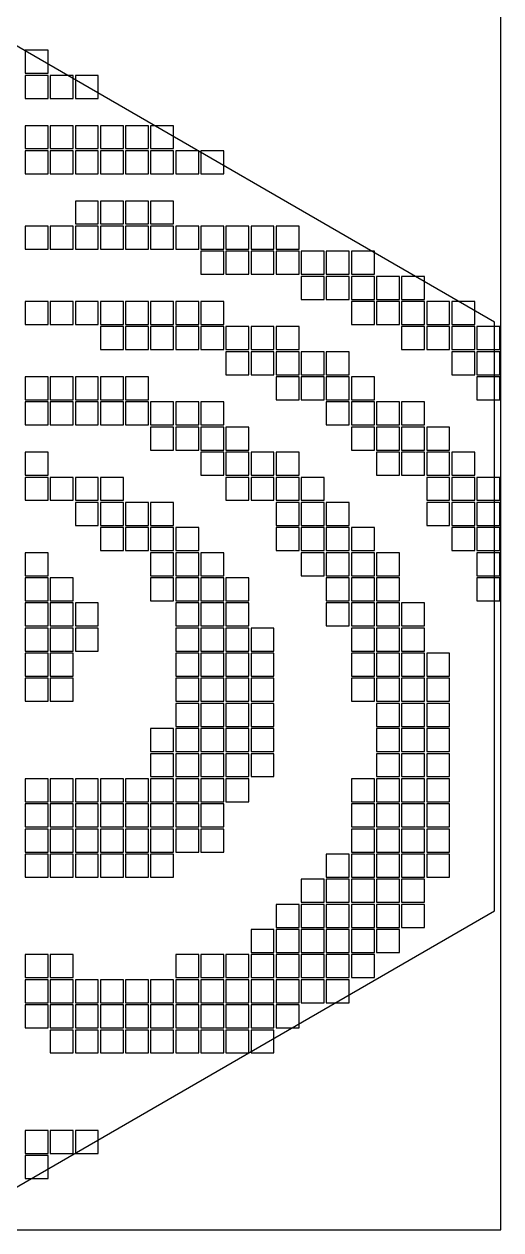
# Model space of a CAD drawing. Extents: x -326 to 326, y -269 to 269.
# Drawn here: x 204.8 to 326.4, y -268.8 to 38.4 of the extents above; entities that cross this region are included whole.
import ezdxf

# ---------------------------------------------------------------- set-up
doc = ezdxf.new("R2010")
doc.units = 0

msp = doc.modelspace()

# ---------------------------------------------------------------- linework, layer by layer
at = {"layer": 'BOARD'}
for p, q in [((326.4, -268.8), (326.4, 268.8)), ((-326.4, -268.8), (326.4, -268.8))]:
    msp.add_line(p, q, dxfattribs=at)
at = {"layer": 'PATCHES'}
for p, q in [((210.925, 31.725), (205.075, 31.725)), ((205.075, 31.725), (205.075, 25.875)), ((210.925, 25.875), (210.925, 31.725)), ((205.075, 25.875), (210.925, 25.875)), ((210.925, 25.325), (205.075, 25.325)), ((205.075, 25.325), (205.075, 19.475)), ((210.925, 19.475), (210.925, 25.325)), ((217.325, 25.325), (211.475, 25.325)), ((211.475, 25.325), (211.475, 19.475)), ((217.325, 19.475), (217.325, 25.325)), ((223.725, 25.325), (217.875, 25.325)), ((217.875, 25.325), (217.875, 19.475)), ((223.725, 19.475), (223.725, 25.325)), ((205.075, 19.475), (210.925, 19.475)), ((211.475, 19.475), (217.325, 19.475)), ((217.875, 19.475), (223.725, 19.475)), ((210.925, 12.525), (205.075, 12.525)), ((205.075, 12.525), (205.075, 6.675)), ((210.925, 6.675), (210.925, 12.525)), ((217.325, 12.525), (211.475, 12.525)), ((211.475, 12.525), (211.475, 6.675)), ((217.325, 6.675), (217.325, 12.525)), ((223.725, 12.525), (217.875, 12.525)), ((217.875, 12.525), (217.875, 6.675)), ((223.725, 6.675), (223.725, 12.525)), ((230.125, 12.525), (224.275, 12.525)), ((224.275, 12.525), (224.275, 6.675)), ((230.125, 6.675), (230.125, 12.525)), ((236.525, 12.525), (230.675, 12.525)), ((230.675, 12.525), (230.675, 6.675)), ((236.525, 6.675), (236.525, 12.525)), ((242.925, 12.525), (237.075, 12.525)), ((237.075, 12.525), (237.075, 6.675)), ((242.925, 6.675), (242.925, 12.525)), ((205.075, 6.675), (210.925, 6.675)), ((211.475, 6.675), (217.325, 6.675)), ((217.875, 6.675), (223.725, 6.675)), ((224.275, 6.675), (230.125, 6.675)), ((230.675, 6.675), (236.525, 6.675)), ((237.075, 6.675), (242.925, 6.675)), ((210.925, 6.125), (205.075, 6.125)), ((205.075, 6.125), (205.075, 0.275)), ((210.925, 0.275), (210.925, 6.125)), ((217.325, 6.125), (211.475, 6.125)), ((211.475, 6.125), (211.475, 0.275)), ((217.325, 0.275), (217.325, 6.125)), ((223.725, 6.125), (217.875, 6.125)), ((217.875, 6.125), (217.875, 0.275)), ((223.725, 0.275), (223.725, 6.125)), ((230.125, 6.125), (224.275, 6.125)), ((224.275, 6.125), (224.275, 0.275)), ((230.125, 0.275), (230.125, 6.125)), ((236.525, 6.125), (230.675, 6.125)), ((230.675, 6.125), (230.675, 0.275)), ((236.525, 0.275), (236.525, 6.125)), ((242.925, 6.125), (237.075, 6.125)), ((237.075, 6.125), (237.075, 0.275)), ((242.925, 0.275), (242.925, 6.125)), ((249.325, 6.125), (243.475, 6.125)), ((243.475, 6.125), (243.475, 0.275)), ((249.325, 0.275), (249.325, 6.125)), ((255.725, 6.125), (249.875, 6.125)), ((249.875, 6.125), (249.875, 0.275)), ((255.725, 0.275), (255.725, 6.125)), ((205.075, 0.275), (210.925, 0.275)), ((211.475, 0.275), (217.325, 0.275)), ((217.875, 0.275), (223.725, 0.275)), ((224.275, 0.275), (230.125, 0.275)), ((230.675, 0.275), (236.525, 0.275)), ((237.075, 0.275), (242.925, 0.275)), ((243.475, 0.275), (249.325, 0.275)), ((249.875, 0.275), (255.725, 0.275)), ((223.725, -6.675), (217.875, -6.675)), ((217.875, -6.675), (217.875, -12.525)), ((223.725, -12.525), (223.725, -6.675)), ((230.125, -6.675), (224.275, -6.675)), ((224.275, -6.675), (224.275, -12.525)), ((230.125, -12.525), (230.125, -6.675)), ((236.525, -6.675), (230.675, -6.675)), ((230.675, -6.675), (230.675, -12.525)), ((236.525, -12.525), (236.525, -6.675)), ((242.925, -6.675), (237.075, -6.675)), ((237.075, -6.675), (237.075, -12.525)), ((242.925, -12.525), (242.925, -6.675)), ((210.925, -13.075), (205.075, -13.075)), ((205.075, -13.075), (205.075, -18.925)), ((210.925, -18.925), (210.925, -13.075)), ((217.325, -13.075), (211.475, -13.075)), ((211.475, -13.075), (211.475, -18.925)), ((217.325, -18.925), (217.325, -13.075)), ((217.875, -12.525), (223.725, -12.525)), ((223.725, -13.075), (217.875, -13.075)), ((217.875, -13.075), (217.875, -18.925)), ((223.725, -18.925), (223.725, -13.075)), ((224.275, -12.525), (230.125, -12.525)), ((230.125, -13.075), (224.275, -13.075)), ((224.275, -13.075), (224.275, -18.925)), ((230.125, -18.925), (230.125, -13.075)), ((230.675, -12.525), (236.525, -12.525)), ((236.525, -13.075), (230.675, -13.075)), ((230.675, -13.075), (230.675, -18.925)), ((236.525, -18.925), (236.525, -13.075)), ((237.075, -12.525), (242.925, -12.525)), ((242.925, -13.075), (237.075, -13.075)), ((237.075, -13.075), (237.075, -18.925)), ((242.925, -18.925), (242.925, -13.075)), ((249.325, -13.075), (243.475, -13.075)), ((243.475, -13.075), (243.475, -18.925)), ((249.325, -18.925), (249.325, -13.075)), ((255.725, -13.075), (249.875, -13.075)), ((249.875, -13.075), (249.875, -18.925)), ((255.725, -18.925), (255.725, -13.075)), ((262.125, -13.075), (256.275, -13.075)), ((256.275, -13.075), (256.275, -18.925)), ((262.125, -18.925), (262.125, -13.075)), ((268.525, -13.075), (262.675, -13.075)), ((262.675, -13.075), (262.675, -18.925)), ((268.525, -18.925), (268.525, -13.075)), ((274.925, -13.075), (269.075, -13.075)), ((269.075, -13.075), (269.075, -18.925)), ((274.925, -18.925), (274.925, -13.075)), ((205.075, -18.925), (210.925, -18.925)), ((211.475, -18.925), (217.325, -18.925)), ((217.875, -18.925), (223.725, -18.925)), ((224.275, -18.925), (230.125, -18.925)), ((230.675, -18.925), (236.525, -18.925)), ((237.075, -18.925), (242.925, -18.925)), ((243.475, -18.925), (249.325, -18.925)), ((249.875, -18.925), (255.725, -18.925)), ((255.725, -19.475), (249.875, -19.475)), ((249.875, -19.475), (249.875, -25.325)), ((255.725, -25.325), (255.725, -19.475)), ((256.275, -18.925), (262.125, -18.925)), ((262.125, -19.475), (256.275, -19.475)), ((256.275, -19.475), (256.275, -25.325)), ((262.125, -25.325), (262.125, -19.475)), ((262.675, -18.925), (268.525, -18.925)), ((268.525, -19.475), (262.675, -19.475)), ((262.675, -19.475), (262.675, -25.325)), ((268.525, -25.325), (268.525, -19.475)), ((269.075, -18.925), (274.925, -18.925)), ((274.925, -19.475), (269.075, -19.475)), ((269.075, -19.475), (269.075, -25.325)), ((274.925, -25.325), (274.925, -19.475)), ((281.325, -19.475), (275.475, -19.475)), ((275.475, -19.475), (275.475, -25.325)), ((281.325, -25.325), (281.325, -19.475)), ((287.725, -19.475), (281.875, -19.475)), ((281.875, -19.475), (281.875, -25.325)), ((287.725, -25.325), (287.725, -19.475)), ((294.125, -19.475), (288.275, -19.475)), ((288.275, -19.475), (288.275, -25.325)), ((294.125, -25.325), (294.125, -19.475)), ((249.875, -25.325), (255.725, -25.325)), ((256.275, -25.325), (262.125, -25.325)), ((262.675, -25.325), (268.525, -25.325)), ((269.075, -25.325), (274.925, -25.325)), ((275.475, -25.325), (281.325, -25.325)), ((281.325, -25.875), (275.475, -25.875)), ((275.475, -25.875), (275.475, -31.725)), ((281.325, -31.725), (281.325, -25.875)), ((281.875, -25.325), (287.725, -25.325)), ((287.725, -25.875), (281.875, -25.875)), ((281.875, -25.875), (281.875, -31.725)), ((287.725, -31.725), (287.725, -25.875)), ((288.275, -25.325), (294.125, -25.325)), ((294.125, -25.875), (288.275, -25.875)), ((288.275, -25.875), (288.275, -31.725)), ((294.125, -31.725), (294.125, -25.875)), ((300.525, -25.875), (294.675, -25.875)), ((294.675, -25.875), (294.675, -31.725)), ((300.525, -31.725), (300.525, -25.875)), ((306.925, -25.875), (301.075, -25.875)), ((301.075, -25.875), (301.075, -31.725)), ((306.925, -31.725), (306.925, -25.875)), ((210.925, -32.275), (205.075, -32.275)), ((205.075, -32.275), (205.075, -38.125)), ((210.925, -38.125), (210.925, -32.275)), ((217.325, -32.275), (211.475, -32.275)), ((211.475, -32.275), (211.475, -38.125)), ((217.325, -38.125), (217.325, -32.275)), ((223.725, -32.275), (217.875, -32.275)), ((217.875, -32.275), (217.875, -38.125)), ((223.725, -38.125), (223.725, -32.275)), ((230.125, -32.275), (224.275, -32.275)), ((224.275, -32.275), (224.275, -38.125)), ((230.125, -38.125), (230.125, -32.275)), ((236.525, -32.275), (230.675, -32.275)), ((230.675, -32.275), (230.675, -38.125)), ((236.525, -38.125), (236.525, -32.275)), ((242.925, -32.275), (237.075, -32.275)), ((237.075, -32.275), (237.075, -38.125)), ((242.925, -38.125), (242.925, -32.275)), ((249.325, -32.275), (243.475, -32.275)), ((243.475, -32.275), (243.475, -38.125)), ((249.325, -38.125), (249.325, -32.275)), ((255.725, -32.275), (249.875, -32.275)), ((249.875, -32.275), (249.875, -38.125)), ((255.725, -38.125), (255.725, -32.275)), ((275.475, -31.725), (281.325, -31.725)), ((281.875, -31.725), (287.725, -31.725)), ((288.275, -31.725), (294.125, -31.725)), ((294.125, -32.275), (288.275, -32.275)), ((288.275, -32.275), (288.275, -38.125)), ((294.125, -38.125), (294.125, -32.275)), ((294.675, -31.725), (300.525, -31.725)), ((300.525, -32.275), (294.675, -32.275)), ((294.675, -32.275), (294.675, -38.125)), ((300.525, -38.125), (300.525, -32.275)), ((301.075, -31.725), (306.925, -31.725)), ((306.925, -32.275), (301.075, -32.275)), ((301.075, -32.275), (301.075, -38.125)), ((306.925, -38.125), (306.925, -32.275)), ((313.325, -32.275), (307.475, -32.275)), ((307.475, -32.275), (307.475, -38.125)), ((313.325, -38.125), (313.325, -32.275)), ((319.725, -32.275), (313.875, -32.275)), ((313.875, -32.275), (313.875, -38.125)), ((319.725, -38.125), (319.725, -32.275)), ((205.075, -38.125), (210.925, -38.125)), ((211.475, -38.125), (217.325, -38.125)), ((217.875, -38.125), (223.725, -38.125)), ((224.275, -38.125), (230.125, -38.125)), ((230.125, -38.675), (224.275, -38.675)), ((224.275, -38.675), (224.275, -44.525)), ((230.125, -44.525), (230.125, -38.675)), ((230.675, -38.125), (236.525, -38.125)), ((236.525, -38.675), (230.675, -38.675)), ((230.675, -38.675), (230.675, -44.525)), ((236.525, -44.525), (236.525, -38.675)), ((237.075, -38.125), (242.925, -38.125)), ((242.925, -38.675), (237.075, -38.675)), ((237.075, -38.675), (237.075, -44.525)), ((242.925, -44.525), (242.925, -38.675)), ((243.475, -38.125), (249.325, -38.125)), ((249.325, -38.675), (243.475, -38.675)), ((243.475, -38.675), (243.475, -44.525)), ((249.325, -44.525), (249.325, -38.675)), ((249.875, -38.125), (255.725, -38.125)), ((255.725, -38.675), (249.875, -38.675)), ((249.875, -38.675), (249.875, -44.525)), ((255.725, -44.525), (255.725, -38.675)), ((262.125, -38.675), (256.275, -38.675)), ((256.275, -38.675), (256.275, -44.525)), ((262.125, -44.525), (262.125, -38.675)), ((268.525, -38.675), (262.675, -38.675)), ((262.675, -38.675), (262.675, -44.525)), ((268.525, -44.525), (268.525, -38.675)), ((274.925, -38.675), (269.075, -38.675)), ((269.075, -38.675), (269.075, -44.525)), ((274.925, -44.525), (274.925, -38.675)), ((288.275, -38.125), (294.125, -38.125)), ((294.675, -38.125), (300.525, -38.125)), ((301.075, -38.125), (306.925, -38.125)), ((306.925, -38.675), (301.075, -38.675)), ((301.075, -38.675), (301.075, -44.525)), ((306.925, -44.525), (306.925, -38.675)), ((307.475, -38.125), (313.325, -38.125)), ((313.325, -38.675), (307.475, -38.675)), ((307.475, -38.675), (307.475, -44.525)), ((313.325, -44.525), (313.325, -38.675)), ((313.875, -38.125), (319.725, -38.125)), ((319.725, -38.675), (313.875, -38.675)), ((313.875, -38.675), (313.875, -44.525)), ((319.725, -44.525), (319.725, -38.675)), ((326.125, -38.675), (320.275, -38.675)), ((320.275, -38.675), (320.275, -44.525)), ((326.125, -44.525), (326.125, -38.675)), ((224.275, -44.525), (230.125, -44.525)), ((230.675, -44.525), (236.525, -44.525)), ((237.075, -44.525), (242.925, -44.525)), ((243.475, -44.525), (249.325, -44.525)), ((249.875, -44.525), (255.725, -44.525)), ((256.275, -44.525), (262.125, -44.525)), ((262.125, -45.075), (256.275, -45.075)), ((256.275, -45.075), (256.275, -50.925)), ((262.125, -50.925), (262.125, -45.075)), ((262.675, -44.525), (268.525, -44.525)), ((268.525, -45.075), (262.675, -45.075)), ((262.675, -45.075), (262.675, -50.925)), ((268.525, -50.925), (268.525, -45.075)), ((269.075, -44.525), (274.925, -44.525)), ((274.925, -45.075), (269.075, -45.075)), ((269.075, -45.075), (269.075, -50.925)), ((274.925, -50.925), (274.925, -45.075)), ((281.325, -45.075), (275.475, -45.075)), ((275.475, -45.075), (275.475, -50.925)), ((281.325, -50.925), (281.325, -45.075)), ((287.725, -45.075), (281.875, -45.075)), ((281.875, -45.075), (281.875, -50.925)), ((287.725, -50.925), (287.725, -45.075)), ((301.075, -44.525), (306.925, -44.525)), ((307.475, -44.525), (313.325, -44.525)), ((313.875, -44.525), (319.725, -44.525)), ((319.725, -45.075), (313.875, -45.075)), ((313.875, -45.075), (313.875, -50.925)), ((319.725, -50.925), (319.725, -45.075)), ((320.275, -44.525), (326.125, -44.525)), ((326.125, -45.075), (320.275, -45.075)), ((320.275, -45.075), (320.275, -50.925)), ((326.125, -50.925), (326.125, -45.075)), ((210.925, -51.475), (205.075, -51.475)), ((205.075, -51.475), (205.075, -57.325)), ((210.925, -57.325), (210.925, -51.475)), ((217.325, -51.475), (211.475, -51.475)), ((211.475, -51.475), (211.475, -57.325)), ((217.325, -57.325), (217.325, -51.475)), ((223.725, -51.475), (217.875, -51.475)), ((217.875, -51.475), (217.875, -57.325)), ((223.725, -57.325), (223.725, -51.475)), ((230.125, -51.475), (224.275, -51.475)), ((224.275, -51.475), (224.275, -57.325)), ((230.125, -57.325), (230.125, -51.475)), ((236.525, -51.475), (230.675, -51.475)), ((230.675, -51.475), (230.675, -57.325)), ((236.525, -57.325), (236.525, -51.475)), ((256.275, -50.925), (262.125, -50.925)), ((262.675, -50.925), (268.525, -50.925)), ((269.075, -50.925), (274.925, -50.925)), ((274.925, -51.475), (269.075, -51.475)), ((269.075, -51.475), (269.075, -57.325)), ((274.925, -57.325), (274.925, -51.475)), ((275.475, -50.925), (281.325, -50.925)), ((281.325, -51.475), (275.475, -51.475)), ((275.475, -51.475), (275.475, -57.325)), ((281.325, -57.325), (281.325, -51.475)), ((281.875, -50.925), (287.725, -50.925)), ((287.725, -51.475), (281.875, -51.475)), ((281.875, -51.475), (281.875, -57.325)), ((287.725, -57.325), (287.725, -51.475)), ((294.125, -51.475), (288.275, -51.475)), ((288.275, -51.475), (288.275, -57.325)), ((294.125, -57.325), (294.125, -51.475)), ((313.875, -50.925), (319.725, -50.925)), ((320.275, -50.925), (326.125, -50.925)), ((326.125, -51.475), (320.275, -51.475)), ((320.275, -51.475), (320.275, -57.325)), ((326.125, -57.325), (326.125, -51.475)), ((205.075, -57.325), (210.925, -57.325)), ((210.925, -57.875), (205.075, -57.875)), ((205.075, -57.875), (205.075, -63.725)), ((210.925, -63.725), (210.925, -57.875)), ((211.475, -57.325), (217.325, -57.325)), ((217.325, -57.875), (211.475, -57.875)), ((211.475, -57.875), (211.475, -63.725)), ((217.325, -63.725), (217.325, -57.875)), ((217.875, -57.325), (223.725, -57.325)), ((223.725, -57.875), (217.875, -57.875)), ((217.875, -57.875), (217.875, -63.725)), ((223.725, -63.725), (223.725, -57.875)), ((224.275, -57.325), (230.125, -57.325)), ((230.125, -57.875), (224.275, -57.875)), ((224.275, -57.875), (224.275, -63.725)), ((230.125, -63.725), (230.125, -57.875)), ((230.675, -57.325), (236.525, -57.325)), ((236.525, -57.875), (230.675, -57.875)), ((230.675, -57.875), (230.675, -63.725)), ((236.525, -63.725), (236.525, -57.875)), ((242.925, -57.875), (237.075, -57.875)), ((237.075, -57.875), (237.075, -63.725)), ((242.925, -63.725), (242.925, -57.875)), ((249.325, -57.875), (243.475, -57.875)), ((243.475, -57.875), (243.475, -63.725)), ((249.325, -63.725), (249.325, -57.875)), ((255.725, -57.875), (249.875, -57.875)), ((249.875, -57.875), (249.875, -63.725)), ((255.725, -63.725), (255.725, -57.875)), ((269.075, -57.325), (274.925, -57.325)), ((275.475, -57.325), (281.325, -57.325)), ((281.875, -57.325), (287.725, -57.325)), ((287.725, -57.875), (281.875, -57.875)), ((281.875, -57.875), (281.875, -63.725)), ((287.725, -63.725), (287.725, -57.875)), ((288.275, -57.325), (294.125, -57.325)), ((294.125, -57.875), (288.275, -57.875)), ((288.275, -57.875), (288.275, -63.725)), ((294.125, -63.725), (294.125, -57.875)), ((300.525, -57.875), (294.675, -57.875)), ((294.675, -57.875), (294.675, -63.725)), ((300.525, -63.725), (300.525, -57.875)), ((306.925, -57.875), (301.075, -57.875)), ((301.075, -57.875), (301.075, -63.725)), ((306.925, -63.725), (306.925, -57.875)), ((320.275, -57.325), (326.125, -57.325)), ((205.075, -63.725), (210.925, -63.725)), ((211.475, -63.725), (217.325, -63.725)), ((217.875, -63.725), (223.725, -63.725)), ((224.275, -63.725), (230.125, -63.725)), ((230.675, -63.725), (236.525, -63.725)), ((237.075, -63.725), (242.925, -63.725)), ((242.925, -64.275), (237.075, -64.275)), ((237.075, -64.275), (237.075, -70.125)), ((242.925, -70.125), (242.925, -64.275)), ((243.475, -63.725), (249.325, -63.725)), ((249.325, -64.275), (243.475, -64.275)), ((243.475, -64.275), (243.475, -70.125)), ((249.325, -70.125), (249.325, -64.275)), ((249.875, -63.725), (255.725, -63.725)), ((255.725, -64.275), (249.875, -64.275)), ((249.875, -64.275), (249.875, -70.125)), ((255.725, -70.125), (255.725, -64.275)), ((262.125, -64.275), (256.275, -64.275)), ((256.275, -64.275), (256.275, -70.125)), ((262.125, -70.125), (262.125, -64.275)), ((281.875, -63.725), (287.725, -63.725)), ((288.275, -63.725), (294.125, -63.725)), ((294.125, -64.275), (288.275, -64.275)), ((288.275, -64.275), (288.275, -70.125)), ((294.125, -70.125), (294.125, -64.275)), ((294.675, -63.725), (300.525, -63.725)), ((300.525, -64.275), (294.675, -64.275)), ((294.675, -64.275), (294.675, -70.125)), ((300.525, -70.125), (300.525, -64.275)), ((301.075, -63.725), (306.925, -63.725)), ((306.925, -64.275), (301.075, -64.275)), ((301.075, -64.275), (301.075, -70.125)), ((306.925, -70.125), (306.925, -64.275)), ((313.325, -64.275), (307.475, -64.275)), ((307.475, -64.275), (307.475, -70.125)), ((313.325, -70.125), (313.325, -64.275)), ((237.075, -70.125), (242.925, -70.125)), ((243.475, -70.125), (249.325, -70.125)), ((249.875, -70.125), (255.725, -70.125)), ((256.275, -70.125), (262.125, -70.125)), ((288.275, -70.125), (294.125, -70.125)), ((294.675, -70.125), (300.525, -70.125)), ((301.075, -70.125), (306.925, -70.125)), ((307.475, -70.125), (313.325, -70.125)), ((210.925, -70.675), (205.075, -70.675)), ((205.075, -70.675), (205.075, -76.525)), ((210.925, -76.525), (210.925, -70.675)), ((255.725, -70.675), (249.875, -70.675)), ((249.875, -70.675), (249.875, -76.525)), ((255.725, -76.525), (255.725, -70.675)), ((262.125, -70.675), (256.275, -70.675)), ((256.275, -70.675), (256.275, -76.525)), ((262.125, -76.525), (262.125, -70.675)), ((268.525, -70.675), (262.675, -70.675)), ((262.675, -70.675), (262.675, -76.525)), ((268.525, -76.525), (268.525, -70.675)), ((274.925, -70.675), (269.075, -70.675)), ((269.075, -70.675), (269.075, -76.525)), ((274.925, -76.525), (274.925, -70.675)), ((300.525, -70.675), (294.675, -70.675)), ((294.675, -70.675), (294.675, -76.525)), ((300.525, -76.525), (300.525, -70.675)), ((306.925, -70.675), (301.075, -70.675)), ((301.075, -70.675), (301.075, -76.525)), ((306.925, -76.525), (306.925, -70.675)), ((313.325, -70.675), (307.475, -70.675)), ((307.475, -70.675), (307.475, -76.525)), ((313.325, -76.525), (313.325, -70.675)), ((319.725, -70.675), (313.875, -70.675)), ((313.875, -70.675), (313.875, -76.525)), ((319.725, -76.525), (319.725, -70.675)), ((205.075, -76.525), (210.925, -76.525)), ((249.875, -76.525), (255.725, -76.525)), ((256.275, -76.525), (262.125, -76.525)), ((262.675, -76.525), (268.525, -76.525)), ((269.075, -76.525), (274.925, -76.525)), ((294.675, -76.525), (300.525, -76.525)), ((301.075, -76.525), (306.925, -76.525)), ((307.475, -76.525), (313.325, -76.525)), ((313.875, -76.525), (319.725, -76.525)), ((210.925, -77.075), (205.075, -77.075)), ((205.075, -77.075), (205.075, -82.925)), ((210.925, -82.925), (210.925, -77.075)), ((217.325, -77.075), (211.475, -77.075)), ((211.475, -77.075), (211.475, -82.925)), ((217.325, -82.925), (217.325, -77.075)), ((223.725, -77.075), (217.875, -77.075)), ((217.875, -77.075), (217.875, -82.925)), ((223.725, -82.925), (223.725, -77.075)), ((230.125, -77.075), (224.275, -77.075)), ((224.275, -77.075), (224.275, -82.925)), ((230.125, -82.925), (230.125, -77.075)), ((262.125, -77.075), (256.275, -77.075)), ((256.275, -77.075), (256.275, -82.925)), ((262.125, -82.925), (262.125, -77.075)), ((268.525, -77.075), (262.675, -77.075)), ((262.675, -77.075), (262.675, -82.925)), ((268.525, -82.925), (268.525, -77.075)), ((274.925, -77.075), (269.075, -77.075)), ((269.075, -77.075), (269.075, -82.925)), ((274.925, -82.925), (274.925, -77.075)), ((281.325, -77.075), (275.475, -77.075)), ((275.475, -77.075), (275.475, -82.925)), ((281.325, -82.925), (281.325, -77.075)), ((313.325, -77.075), (307.475, -77.075)), ((307.475, -77.075), (307.475, -82.925)), ((313.325, -82.925), (313.325, -77.075)), ((319.725, -77.075), (313.875, -77.075)), ((313.875, -77.075), (313.875, -82.925)), ((319.725, -82.925), (319.725, -77.075)), ((326.125, -77.075), (320.275, -77.075)), ((320.275, -77.075), (320.275, -82.925)), ((326.125, -82.925), (326.125, -77.075)), ((205.075, -82.925), (210.925, -82.925)), ((211.475, -82.925), (217.325, -82.925)), ((217.875, -82.925), (223.725, -82.925)), ((224.275, -82.925), (230.125, -82.925)), ((256.275, -82.925), (262.125, -82.925)), ((262.675, -82.925), (268.525, -82.925)), ((269.075, -82.925), (274.925, -82.925)), ((275.475, -82.925), (281.325, -82.925)), ((307.475, -82.925), (313.325, -82.925)), ((313.875, -82.925), (319.725, -82.925)), ((320.275, -82.925), (326.125, -82.925)), ((223.725, -83.475), (217.875, -83.475)), ((217.875, -83.475), (217.875, -89.325)), ((223.725, -89.325), (223.725, -83.475)), ((230.125, -83.475), (224.275, -83.475)), ((224.275, -83.475), (224.275, -89.325)), ((230.125, -89.325), (230.125, -83.475)), ((236.525, -83.475), (230.675, -83.475)), ((230.675, -83.475), (230.675, -89.325)), ((236.525, -89.325), (236.525, -83.475)), ((242.925, -83.475), (237.075, -83.475)), ((237.075, -83.475), (237.075, -89.325)), ((242.925, -89.325), (242.925, -83.475)), ((274.925, -83.475), (269.075, -83.475)), ((269.075, -83.475), (269.075, -89.325)), ((274.925, -89.325), (274.925, -83.475)), ((281.325, -83.475), (275.475, -83.475)), ((275.475, -83.475), (275.475, -89.325)), ((281.325, -89.325), (281.325, -83.475)), ((287.725, -83.475), (281.875, -83.475)), ((281.875, -83.475), (281.875, -89.325)), ((287.725, -89.325), (287.725, -83.475)), ((313.325, -83.475), (307.475, -83.475)), ((307.475, -83.475), (307.475, -89.325)), ((313.325, -89.325), (313.325, -83.475)), ((319.725, -83.475), (313.875, -83.475)), ((313.875, -83.475), (313.875, -89.325)), ((319.725, -89.325), (319.725, -83.475)), ((326.125, -83.475), (320.275, -83.475)), ((320.275, -83.475), (320.275, -89.325)), ((326.125, -89.325), (326.125, -83.475)), ((217.875, -89.325), (223.725, -89.325)), ((224.275, -89.325), (230.125, -89.325)), ((230.125, -89.875), (224.275, -89.875)), ((224.275, -89.875), (224.275, -95.725)), ((230.125, -95.725), (230.125, -89.875)), ((230.675, -89.325), (236.525, -89.325)), ((236.525, -89.875), (230.675, -89.875)), ((230.675, -89.875), (230.675, -95.725)), ((236.525, -95.725), (236.525, -89.875)), ((237.075, -89.325), (242.925, -89.325)), ((242.925, -89.875), (237.075, -89.875)), ((237.075, -89.875), (237.075, -95.725)), ((242.925, -95.725), (242.925, -89.875)), ((249.325, -89.875), (243.475, -89.875)), ((243.475, -89.875), (243.475, -95.725)), ((249.325, -95.725), (249.325, -89.875)), ((269.075, -89.325), (274.925, -89.325)), ((274.925, -89.875), (269.075, -89.875)), ((269.075, -89.875), (269.075, -95.725)), ((274.925, -95.725), (274.925, -89.875)), ((275.475, -89.325), (281.325, -89.325)), ((281.325, -89.875), (275.475, -89.875)), ((275.475, -89.875), (275.475, -95.725)), ((281.325, -95.725), (281.325, -89.875)), ((281.875, -89.325), (287.725, -89.325)), ((287.725, -89.875), (281.875, -89.875)), ((281.875, -89.875), (281.875, -95.725)), ((287.725, -95.725), (287.725, -89.875)), ((294.125, -89.875), (288.275, -89.875)), ((288.275, -89.875), (288.275, -95.725)), ((294.125, -95.725), (294.125, -89.875)), ((307.475, -89.325), (313.325, -89.325)), ((313.875, -89.325), (319.725, -89.325)), ((319.725, -89.875), (313.875, -89.875)), ((313.875, -89.875), (313.875, -95.725)), ((319.725, -95.725), (319.725, -89.875)), ((320.275, -89.325), (326.125, -89.325)), ((326.125, -89.875), (320.275, -89.875)), ((320.275, -89.875), (320.275, -95.725)), ((326.125, -95.725), (326.125, -89.875)), ((210.925, -96.275), (205.075, -96.275)), ((205.075, -96.275), (205.075, -102.125)), ((210.925, -102.125), (210.925, -96.275)), ((224.275, -95.725), (230.125, -95.725)), ((230.675, -95.725), (236.525, -95.725)), ((237.075, -95.725), (242.925, -95.725)), ((242.925, -96.275), (237.075, -96.275)), ((237.075, -96.275), (237.075, -102.125)), ((242.925, -102.125), (242.925, -96.275)), ((243.475, -95.725), (249.325, -95.725)), ((249.325, -96.275), (243.475, -96.275)), ((243.475, -96.275), (243.475, -102.125)), ((249.325, -102.125), (249.325, -96.275)), ((255.725, -96.275), (249.875, -96.275)), ((249.875, -96.275), (249.875, -102.125)), ((255.725, -102.125), (255.725, -96.275)), ((269.075, -95.725), (274.925, -95.725)), ((275.475, -95.725), (281.325, -95.725)), ((281.325, -96.275), (275.475, -96.275)), ((275.475, -96.275), (275.475, -102.125)), ((281.325, -102.125), (281.325, -96.275)), ((281.875, -95.725), (287.725, -95.725)), ((287.725, -96.275), (281.875, -96.275)), ((281.875, -96.275), (281.875, -102.125)), ((287.725, -102.125), (287.725, -96.275)), ((288.275, -95.725), (294.125, -95.725)), ((294.125, -96.275), (288.275, -96.275)), ((288.275, -96.275), (288.275, -102.125)), ((294.125, -102.125), (294.125, -96.275)), ((300.525, -96.275), (294.675, -96.275)), ((294.675, -96.275), (294.675, -102.125)), ((300.525, -102.125), (300.525, -96.275)), ((313.875, -95.725), (319.725, -95.725)), ((320.275, -95.725), (326.125, -95.725)), ((326.125, -96.275), (320.275, -96.275)), ((320.275, -96.275), (320.275, -102.125)), ((326.125, -102.125), (326.125, -96.275)), ((205.075, -102.125), (210.925, -102.125)), ((210.925, -102.675), (205.075, -102.675)), ((205.075, -102.675), (205.075, -108.525)), ((210.925, -108.525), (210.925, -102.675)), ((217.325, -102.675), (211.475, -102.675)), ((211.475, -102.675), (211.475, -108.525)), ((217.325, -108.525), (217.325, -102.675)), ((237.075, -102.125), (242.925, -102.125)), ((242.925, -102.675), (237.075, -102.675)), ((237.075, -102.675), (237.075, -108.525)), ((242.925, -108.525), (242.925, -102.675)), ((243.475, -102.125), (249.325, -102.125)), ((249.325, -102.675), (243.475, -102.675)), ((243.475, -102.675), (243.475, -108.525)), ((249.325, -108.525), (249.325, -102.675)), ((249.875, -102.125), (255.725, -102.125)), ((255.725, -102.675), (249.875, -102.675)), ((249.875, -102.675), (249.875, -108.525)), ((255.725, -108.525), (255.725, -102.675)), ((262.125, -102.675), (256.275, -102.675)), ((256.275, -102.675), (256.275, -108.525)), ((262.125, -108.525), (262.125, -102.675)), ((275.475, -102.125), (281.325, -102.125)), ((281.875, -102.125), (287.725, -102.125)), ((287.725, -102.675), (281.875, -102.675)), ((281.875, -102.675), (281.875, -108.525)), ((287.725, -108.525), (287.725, -102.675)), ((288.275, -102.125), (294.125, -102.125)), ((294.125, -102.675), (288.275, -102.675)), ((288.275, -102.675), (288.275, -108.525)), ((294.125, -108.525), (294.125, -102.675)), ((294.675, -102.125), (300.525, -102.125)), ((300.525, -102.675), (294.675, -102.675)), ((294.675, -102.675), (294.675, -108.525)), ((300.525, -108.525), (300.525, -102.675)), ((320.275, -102.125), (326.125, -102.125)), ((326.125, -102.675), (320.275, -102.675)), ((320.275, -102.675), (320.275, -108.525)), ((326.125, -108.525), (326.125, -102.675)), ((205.075, -108.525), (210.925, -108.525)), ((210.925, -109.075), (205.075, -109.075)), ((205.075, -109.075), (205.075, -114.925)), ((210.925, -114.925), (210.925, -109.075)), ((211.475, -108.525), (217.325, -108.525)), ((217.325, -109.075), (211.475, -109.075)), ((211.475, -109.075), (211.475, -114.925)), ((217.325, -114.925), (217.325, -109.075)), ((223.725, -109.075), (217.875, -109.075)), ((217.875, -109.075), (217.875, -114.925)), ((223.725, -114.925), (223.725, -109.075)), ((237.075, -108.525), (242.925, -108.525)), ((243.475, -108.525), (249.325, -108.525)), ((249.325, -109.075), (243.475, -109.075)), ((243.475, -109.075), (243.475, -114.925)), ((249.325, -114.925), (249.325, -109.075)), ((249.875, -108.525), (255.725, -108.525)), ((255.725, -109.075), (249.875, -109.075)), ((249.875, -109.075), (249.875, -114.925)), ((255.725, -114.925), (255.725, -109.075)), ((256.275, -108.525), (262.125, -108.525)), ((262.125, -109.075), (256.275, -109.075)), ((256.275, -109.075), (256.275, -114.925)), ((262.125, -114.925), (262.125, -109.075)), ((281.875, -108.525), (287.725, -108.525)), ((287.725, -109.075), (281.875, -109.075)), ((281.875, -109.075), (281.875, -114.925)), ((287.725, -114.925), (287.725, -109.075)), ((288.275, -108.525), (294.125, -108.525)), ((294.125, -109.075), (288.275, -109.075)), ((288.275, -109.075), (288.275, -114.925)), ((294.125, -114.925), (294.125, -109.075)), ((294.675, -108.525), (300.525, -108.525)), ((300.525, -109.075), (294.675, -109.075)), ((294.675, -109.075), (294.675, -114.925)), ((300.525, -114.925), (300.525, -109.075)), ((306.925, -109.075), (301.075, -109.075)), ((301.075, -109.075), (301.075, -114.925)), ((306.925, -114.925), (306.925, -109.075)), ((320.275, -108.525), (326.125, -108.525)), ((205.075, -114.925), (210.925, -114.925)), ((210.925, -115.475), (205.075, -115.475)), ((205.075, -115.475), (205.075, -121.325)), ((210.925, -121.325), (210.925, -115.475)), ((211.475, -114.925), (217.325, -114.925)), ((217.325, -115.475), (211.475, -115.475)), ((211.475, -115.475), (211.475, -121.325)), ((217.325, -121.325), (217.325, -115.475)), ((217.875, -114.925), (223.725, -114.925)), ((223.725, -115.475), (217.875, -115.475)), ((217.875, -115.475), (217.875, -121.325)), ((223.725, -121.325), (223.725, -115.475)), ((243.475, -114.925), (249.325, -114.925)), ((249.325, -115.475), (243.475, -115.475)), ((243.475, -115.475), (243.475, -121.325)), ((249.325, -121.325), (249.325, -115.475)), ((249.875, -114.925), (255.725, -114.925)), ((255.725, -115.475), (249.875, -115.475)), ((249.875, -115.475), (249.875, -121.325)), ((255.725, -121.325), (255.725, -115.475)), ((256.275, -114.925), (262.125, -114.925)), ((262.125, -115.475), (256.275, -115.475)), ((256.275, -115.475), (256.275, -121.325)), ((262.125, -121.325), (262.125, -115.475)), ((268.525, -115.475), (262.675, -115.475)), ((262.675, -115.475), (262.675, -121.325)), ((268.525, -121.325), (268.525, -115.475)), ((281.875, -114.925), (287.725, -114.925)), ((288.275, -114.925), (294.125, -114.925)), ((294.125, -115.475), (288.275, -115.475)), ((288.275, -115.475), (288.275, -121.325)), ((294.125, -121.325), (294.125, -115.475)), ((294.675, -114.925), (300.525, -114.925)), ((300.525, -115.475), (294.675, -115.475)), ((294.675, -115.475), (294.675, -121.325)), ((300.525, -121.325), (300.525, -115.475)), ((301.075, -114.925), (306.925, -114.925)), ((306.925, -115.475), (301.075, -115.475)), ((301.075, -115.475), (301.075, -121.325)), ((306.925, -121.325), (306.925, -115.475)), ((205.075, -121.325), (210.925, -121.325)), ((210.925, -121.875), (205.075, -121.875)), ((205.075, -121.875), (205.075, -127.725)), ((210.925, -127.725), (210.925, -121.875)), ((211.475, -121.325), (217.325, -121.325)), ((217.325, -121.875), (211.475, -121.875)), ((211.475, -121.875), (211.475, -127.725)), ((217.325, -127.725), (217.325, -121.875)), ((217.875, -121.325), (223.725, -121.325)), ((243.475, -121.325), (249.325, -121.325)), ((249.325, -121.875), (243.475, -121.875)), ((243.475, -121.875), (243.475, -127.725)), ((249.325, -127.725), (249.325, -121.875)), ((249.875, -121.325), (255.725, -121.325)), ((255.725, -121.875), (249.875, -121.875)), ((249.875, -121.875), (249.875, -127.725)), ((255.725, -127.725), (255.725, -121.875)), ((256.275, -121.325), (262.125, -121.325)), ((262.125, -121.875), (256.275, -121.875)), ((256.275, -121.875), (256.275, -127.725)), ((262.125, -127.725), (262.125, -121.875)), ((262.675, -121.325), (268.525, -121.325)), ((268.525, -121.875), (262.675, -121.875)), ((262.675, -121.875), (262.675, -127.725)), ((268.525, -127.725), (268.525, -121.875)), ((288.275, -121.325), (294.125, -121.325)), ((294.125, -121.875), (288.275, -121.875)), ((288.275, -121.875), (288.275, -127.725)), ((294.125, -127.725), (294.125, -121.875)), ((294.675, -121.325), (300.525, -121.325)), ((300.525, -121.875), (294.675, -121.875)), ((294.675, -121.875), (294.675, -127.725)), ((300.525, -127.725), (300.525, -121.875)), ((301.075, -121.325), (306.925, -121.325)), ((306.925, -121.875), (301.075, -121.875)), ((301.075, -121.875), (301.075, -127.725)), ((306.925, -127.725), (306.925, -121.875)), ((313.325, -121.875), (307.475, -121.875)), ((307.475, -121.875), (307.475, -127.725)), ((313.325, -127.725), (313.325, -121.875)), ((205.075, -127.725), (210.925, -127.725)), ((210.925, -128.275), (205.075, -128.275)), ((205.075, -128.275), (205.075, -134.125)), ((210.925, -134.125), (210.925, -128.275)), ((211.475, -127.725), (217.325, -127.725)), ((217.325, -128.275), (211.475, -128.275)), ((211.475, -128.275), (211.475, -134.125)), ((217.325, -134.125), (217.325, -128.275)), ((243.475, -127.725), (249.325, -127.725)), ((249.325, -128.275), (243.475, -128.275)), ((243.475, -128.275), (243.475, -134.125)), ((249.325, -134.125), (249.325, -128.275)), ((249.875, -127.725), (255.725, -127.725)), ((255.725, -128.275), (249.875, -128.275)), ((249.875, -128.275), (249.875, -134.125)), ((255.725, -134.125), (255.725, -128.275)), ((256.275, -127.725), (262.125, -127.725)), ((262.125, -128.275), (256.275, -128.275)), ((256.275, -128.275), (256.275, -134.125)), ((262.125, -134.125), (262.125, -128.275)), ((262.675, -127.725), (268.525, -127.725)), ((268.525, -128.275), (262.675, -128.275)), ((262.675, -128.275), (262.675, -134.125)), ((268.525, -134.125), (268.525, -128.275)), ((288.275, -127.725), (294.125, -127.725)), ((294.125, -128.275), (288.275, -128.275)), ((288.275, -128.275), (288.275, -134.125)), ((294.125, -134.125), (294.125, -128.275)), ((294.675, -127.725), (300.525, -127.725)), ((300.525, -128.275), (294.675, -128.275)), ((294.675, -128.275), (294.675, -134.125)), ((300.525, -134.125), (300.525, -128.275)), ((301.075, -127.725), (306.925, -127.725)), ((306.925, -128.275), (301.075, -128.275)), ((301.075, -128.275), (301.075, -134.125)), ((306.925, -134.125), (306.925, -128.275)), ((307.475, -127.725), (313.325, -127.725)), ((313.325, -128.275), (307.475, -128.275)), ((307.475, -128.275), (307.475, -134.125)), ((313.325, -134.125), (313.325, -128.275)), ((205.075, -134.125), (210.925, -134.125)), ((211.475, -134.125), (217.325, -134.125)), ((243.475, -134.125), (249.325, -134.125)), ((249.325, -134.675), (243.475, -134.675)), ((243.475, -134.675), (243.475, -140.525)), ((249.325, -140.525), (249.325, -134.675)), ((249.875, -134.125), (255.725, -134.125)), ((255.725, -134.675), (249.875, -134.675)), ((249.875, -134.675), (249.875, -140.525)), ((255.725, -140.525), (255.725, -134.675)), ((256.275, -134.125), (262.125, -134.125)), ((262.125, -134.675), (256.275, -134.675)), ((256.275, -134.675), (256.275, -140.525)), ((262.125, -140.525), (262.125, -134.675)), ((262.675, -134.125), (268.525, -134.125)), ((268.525, -134.675), (262.675, -134.675)), ((262.675, -134.675), (262.675, -140.525)), ((268.525, -140.525), (268.525, -134.675)), ((288.275, -134.125), (294.125, -134.125)), ((294.675, -134.125), (300.525, -134.125)), ((300.525, -134.675), (294.675, -134.675)), ((294.675, -134.675), (294.675, -140.525)), ((300.525, -140.525), (300.525, -134.675)), ((301.075, -134.125), (306.925, -134.125)), ((306.925, -134.675), (301.075, -134.675)), ((301.075, -134.675), (301.075, -140.525)), ((306.925, -140.525), (306.925, -134.675)), ((307.475, -134.125), (313.325, -134.125)), ((313.325, -134.675), (307.475, -134.675)), ((307.475, -134.675), (307.475, -140.525)), ((313.325, -140.525), (313.325, -134.675)), ((242.925, -141.075), (237.075, -141.075)), ((237.075, -141.075), (237.075, -146.925)), ((242.925, -146.925), (242.925, -141.075)), ((243.475, -140.525), (249.325, -140.525)), ((249.325, -141.075), (243.475, -141.075)), ((243.475, -141.075), (243.475, -146.925)), ((249.325, -146.925), (249.325, -141.075)), ((249.875, -140.525), (255.725, -140.525)), ((255.725, -141.075), (249.875, -141.075)), ((249.875, -141.075), (249.875, -146.925)), ((255.725, -146.925), (255.725, -141.075)), ((256.275, -140.525), (262.125, -140.525)), ((262.125, -141.075), (256.275, -141.075)), ((256.275, -141.075), (256.275, -146.925)), ((262.125, -146.925), (262.125, -141.075)), ((262.675, -140.525), (268.525, -140.525)), ((268.525, -141.075), (262.675, -141.075)), ((262.675, -141.075), (262.675, -146.925)), ((268.525, -146.925), (268.525, -141.075)), ((294.675, -140.525), (300.525, -140.525)), ((300.525, -141.075), (294.675, -141.075)), ((294.675, -141.075), (294.675, -146.925)), ((300.525, -146.925), (300.525, -141.075)), ((301.075, -140.525), (306.925, -140.525)), ((306.925, -141.075), (301.075, -141.075)), ((301.075, -141.075), (301.075, -146.925)), ((306.925, -146.925), (306.925, -141.075)), ((307.475, -140.525), (313.325, -140.525)), ((313.325, -141.075), (307.475, -141.075)), ((307.475, -141.075), (307.475, -146.925)), ((313.325, -146.925), (313.325, -141.075)), ((237.075, -146.925), (242.925, -146.925)), ((243.475, -146.925), (249.325, -146.925)), ((249.875, -146.925), (255.725, -146.925)), ((256.275, -146.925), (262.125, -146.925)), ((262.675, -146.925), (268.525, -146.925)), ((294.675, -146.925), (300.525, -146.925)), ((301.075, -146.925), (306.925, -146.925)), ((307.475, -146.925), (313.325, -146.925)), ((242.925, -147.475), (237.075, -147.475)), ((237.075, -147.475), (237.075, -153.325)), ((242.925, -153.325), (242.925, -147.475)), ((249.325, -147.475), (243.475, -147.475)), ((243.475, -147.475), (243.475, -153.325)), ((249.325, -153.325), (249.325, -147.475)), ((255.725, -147.475), (249.875, -147.475)), ((249.875, -147.475), (249.875, -153.325)), ((255.725, -153.325), (255.725, -147.475)), ((262.125, -147.475), (256.275, -147.475)), ((256.275, -147.475), (256.275, -153.325)), ((262.125, -153.325), (262.125, -147.475)), ((268.525, -147.475), (262.675, -147.475)), ((262.675, -147.475), (262.675, -153.325)), ((268.525, -153.325), (268.525, -147.475)), ((300.525, -147.475), (294.675, -147.475)), ((294.675, -147.475), (294.675, -153.325)), ((300.525, -153.325), (300.525, -147.475)), ((306.925, -147.475), (301.075, -147.475)), ((301.075, -147.475), (301.075, -153.325)), ((306.925, -153.325), (306.925, -147.475)), ((313.325, -147.475), (307.475, -147.475)), ((307.475, -147.475), (307.475, -153.325)), ((313.325, -153.325), (313.325, -147.475)), ((237.075, -153.325), (242.925, -153.325)), ((243.475, -153.325), (249.325, -153.325)), ((249.875, -153.325), (255.725, -153.325)), ((256.275, -153.325), (262.125, -153.325)), ((262.675, -153.325), (268.525, -153.325)), ((294.675, -153.325), (300.525, -153.325)), ((301.075, -153.325), (306.925, -153.325)), ((307.475, -153.325), (313.325, -153.325)), ((210.925, -153.875), (205.075, -153.875)), ((205.075, -153.875), (205.075, -159.725)), ((210.925, -159.725), (210.925, -153.875)), ((217.325, -153.875), (211.475, -153.875)), ((211.475, -153.875), (211.475, -159.725)), ((217.325, -159.725), (217.325, -153.875)), ((223.725, -153.875), (217.875, -153.875)), ((217.875, -153.875), (217.875, -159.725)), ((223.725, -159.725), (223.725, -153.875)), ((230.125, -153.875), (224.275, -153.875)), ((224.275, -153.875), (224.275, -159.725)), ((230.125, -159.725), (230.125, -153.875)), ((236.525, -153.875), (230.675, -153.875)), ((230.675, -153.875), (230.675, -159.725)), ((236.525, -159.725), (236.525, -153.875)), ((242.925, -153.875), (237.075, -153.875)), ((237.075, -153.875), (237.075, -159.725)), ((242.925, -159.725), (242.925, -153.875)), ((249.325, -153.875), (243.475, -153.875)), ((243.475, -153.875), (243.475, -159.725)), ((249.325, -159.725), (249.325, -153.875)), ((255.725, -153.875), (249.875, -153.875)), ((249.875, -153.875), (249.875, -159.725)), ((255.725, -159.725), (255.725, -153.875)), ((262.125, -153.875), (256.275, -153.875)), ((256.275, -153.875), (256.275, -159.725)), ((262.125, -159.725), (262.125, -153.875)), ((294.125, -153.875), (288.275, -153.875)), ((288.275, -153.875), (288.275, -159.725)), ((294.125, -159.725), (294.125, -153.875)), ((300.525, -153.875), (294.675, -153.875)), ((294.675, -153.875), (294.675, -159.725)), ((300.525, -159.725), (300.525, -153.875)), ((306.925, -153.875), (301.075, -153.875)), ((301.075, -153.875), (301.075, -159.725)), ((306.925, -159.725), (306.925, -153.875)), ((313.325, -153.875), (307.475, -153.875)), ((307.475, -153.875), (307.475, -159.725)), ((313.325, -159.725), (313.325, -153.875)), ((205.075, -159.725), (210.925, -159.725)), ((211.475, -159.725), (217.325, -159.725)), ((217.875, -159.725), (223.725, -159.725)), ((224.275, -159.725), (230.125, -159.725)), ((230.675, -159.725), (236.525, -159.725)), ((237.075, -159.725), (242.925, -159.725)), ((243.475, -159.725), (249.325, -159.725)), ((249.875, -159.725), (255.725, -159.725)), ((256.275, -159.725), (262.125, -159.725)), ((288.275, -159.725), (294.125, -159.725)), ((294.675, -159.725), (300.525, -159.725)), ((301.075, -159.725), (306.925, -159.725)), ((307.475, -159.725), (313.325, -159.725)), ((210.925, -160.275), (205.075, -160.275)), ((205.075, -160.275), (205.075, -166.125)), ((210.925, -166.125), (210.925, -160.275)), ((217.325, -160.275), (211.475, -160.275)), ((211.475, -160.275), (211.475, -166.125)), ((217.325, -166.125), (217.325, -160.275)), ((223.725, -160.275), (217.875, -160.275)), ((217.875, -160.275), (217.875, -166.125)), ((223.725, -166.125), (223.725, -160.275)), ((230.125, -160.275), (224.275, -160.275)), ((224.275, -160.275), (224.275, -166.125)), ((230.125, -166.125), (230.125, -160.275)), ((236.525, -160.275), (230.675, -160.275)), ((230.675, -160.275), (230.675, -166.125)), ((236.525, -166.125), (236.525, -160.275)), ((242.925, -160.275), (237.075, -160.275)), ((237.075, -160.275), (237.075, -166.125)), ((242.925, -166.125), (242.925, -160.275)), ((249.325, -160.275), (243.475, -160.275)), ((243.475, -160.275), (243.475, -166.125)), ((249.325, -166.125), (249.325, -160.275)), ((255.725, -160.275), (249.875, -160.275)), ((249.875, -160.275), (249.875, -166.125)), ((255.725, -166.125), (255.725, -160.275)), ((294.125, -160.275), (288.275, -160.275)), ((288.275, -160.275), (288.275, -166.125)), ((294.125, -166.125), (294.125, -160.275)), ((300.525, -160.275), (294.675, -160.275)), ((294.675, -160.275), (294.675, -166.125)), ((300.525, -166.125), (300.525, -160.275)), ((306.925, -160.275), (301.075, -160.275)), ((301.075, -160.275), (301.075, -166.125)), ((306.925, -166.125), (306.925, -160.275)), ((313.325, -160.275), (307.475, -160.275)), ((307.475, -160.275), (307.475, -166.125)), ((313.325, -166.125), (313.325, -160.275)), ((205.075, -166.125), (210.925, -166.125)), ((210.925, -166.675), (205.075, -166.675)), ((205.075, -166.675), (205.075, -172.525)), ((210.925, -172.525), (210.925, -166.675)), ((211.475, -166.125), (217.325, -166.125)), ((217.325, -166.675), (211.475, -166.675)), ((211.475, -166.675), (211.475, -172.525)), ((217.325, -172.525), (217.325, -166.675)), ((217.875, -166.125), (223.725, -166.125)), ((223.725, -166.675), (217.875, -166.675)), ((217.875, -166.675), (217.875, -172.525)), ((223.725, -172.525), (223.725, -166.675)), ((224.275, -166.125), (230.125, -166.125)), ((230.125, -166.675), (224.275, -166.675)), ((224.275, -166.675), (224.275, -172.525)), ((230.125, -172.525), (230.125, -166.675)), ((230.675, -166.125), (236.525, -166.125)), ((236.525, -166.675), (230.675, -166.675)), ((230.675, -166.675), (230.675, -172.525)), ((236.525, -172.525), (236.525, -166.675)), ((237.075, -166.125), (242.925, -166.125)), ((242.925, -166.675), (237.075, -166.675)), ((237.075, -166.675), (237.075, -172.525)), ((242.925, -172.525), (242.925, -166.675)), ((243.475, -166.125), (249.325, -166.125)), ((249.325, -166.675), (243.475, -166.675)), ((243.475, -166.675), (243.475, -172.525)), ((249.325, -172.525), (249.325, -166.675)), ((249.875, -166.125), (255.725, -166.125)), ((255.725, -166.675), (249.875, -166.675)), ((249.875, -166.675), (249.875, -172.525)), ((255.725, -172.525), (255.725, -166.675)), ((288.275, -166.125), (294.125, -166.125)), ((294.125, -166.675), (288.275, -166.675)), ((288.275, -166.675), (288.275, -172.525)), ((294.125, -172.525), (294.125, -166.675)), ((294.675, -166.125), (300.525, -166.125)), ((300.525, -166.675), (294.675, -166.675)), ((294.675, -166.675), (294.675, -172.525)), ((300.525, -172.525), (300.525, -166.675)), ((301.075, -166.125), (306.925, -166.125)), ((306.925, -166.675), (301.075, -166.675)), ((301.075, -166.675), (301.075, -172.525)), ((306.925, -172.525), (306.925, -166.675)), ((307.475, -166.125), (313.325, -166.125)), ((313.325, -166.675), (307.475, -166.675)), ((307.475, -166.675), (307.475, -172.525)), ((313.325, -172.525), (313.325, -166.675)), ((205.075, -172.525), (210.925, -172.525)), ((210.925, -173.075), (205.075, -173.075)), ((205.075, -173.075), (205.075, -178.925)), ((210.925, -178.925), (210.925, -173.075)), ((211.475, -172.525), (217.325, -172.525)), ((217.325, -173.075), (211.475, -173.075)), ((211.475, -173.075), (211.475, -178.925)), ((217.325, -178.925), (217.325, -173.075)), ((217.875, -172.525), (223.725, -172.525)), ((223.725, -173.075), (217.875, -173.075)), ((217.875, -173.075), (217.875, -178.925)), ((223.725, -178.925), (223.725, -173.075)), ((224.275, -172.525), (230.125, -172.525)), ((230.125, -173.075), (224.275, -173.075)), ((224.275, -173.075), (224.275, -178.925)), ((230.125, -178.925), (230.125, -173.075)), ((230.675, -172.525), (236.525, -172.525)), ((236.525, -173.075), (230.675, -173.075)), ((230.675, -173.075), (230.675, -178.925)), ((236.525, -178.925), (236.525, -173.075)), ((237.075, -172.525), (242.925, -172.525)), ((242.925, -173.075), (237.075, -173.075)), ((237.075, -173.075), (237.075, -178.925)), ((242.925, -178.925), (242.925, -173.075)), ((243.475, -172.525), (249.325, -172.525)), ((249.875, -172.525), (255.725, -172.525)), ((287.725, -173.075), (281.875, -173.075)), ((281.875, -173.075), (281.875, -178.925)), ((287.725, -178.925), (287.725, -173.075)), ((288.275, -172.525), (294.125, -172.525)), ((294.125, -173.075), (288.275, -173.075)), ((288.275, -173.075), (288.275, -178.925)), ((294.125, -178.925), (294.125, -173.075)), ((294.675, -172.525), (300.525, -172.525)), ((300.525, -173.075), (294.675, -173.075)), ((294.675, -173.075), (294.675, -178.925)), ((300.525, -178.925), (300.525, -173.075)), ((301.075, -172.525), (306.925, -172.525)), ((306.925, -173.075), (301.075, -173.075)), ((301.075, -173.075), (301.075, -178.925)), ((306.925, -178.925), (306.925, -173.075)), ((307.475, -172.525), (313.325, -172.525)), ((313.325, -173.075), (307.475, -173.075)), ((307.475, -173.075), (307.475, -178.925)), ((313.325, -178.925), (313.325, -173.075)), ((205.075, -178.925), (210.925, -178.925)), ((211.475, -178.925), (217.325, -178.925)), ((217.875, -178.925), (223.725, -178.925)), ((224.275, -178.925), (230.125, -178.925)), ((230.675, -178.925), (236.525, -178.925)), ((237.075, -178.925), (242.925, -178.925)), ((281.325, -179.475), (275.475, -179.475)), ((275.475, -179.475), (275.475, -185.325)), ((281.325, -185.325), (281.325, -179.475)), ((281.875, -178.925), (287.725, -178.925)), ((287.725, -179.475), (281.875, -179.475)), ((281.875, -179.475), (281.875, -185.325)), ((287.725, -185.325), (287.725, -179.475)), ((288.275, -178.925), (294.125, -178.925)), ((294.125, -179.475), (288.275, -179.475)), ((288.275, -179.475), (288.275, -185.325)), ((294.125, -185.325), (294.125, -179.475)), ((294.675, -178.925), (300.525, -178.925)), ((300.525, -179.475), (294.675, -179.475)), ((294.675, -179.475), (294.675, -185.325)), ((300.525, -185.325), (300.525, -179.475)), ((301.075, -178.925), (306.925, -178.925)), ((306.925, -179.475), (301.075, -179.475)), ((301.075, -179.475), (301.075, -185.325)), ((306.925, -185.325), (306.925, -179.475)), ((307.475, -178.925), (313.325, -178.925)), ((274.925, -185.875), (269.075, -185.875)), ((269.075, -185.875), (269.075, -191.725)), ((274.925, -191.725), (274.925, -185.875)), ((275.475, -185.325), (281.325, -185.325)), ((281.325, -185.875), (275.475, -185.875)), ((275.475, -185.875), (275.475, -191.725)), ((281.325, -191.725), (281.325, -185.875)), ((281.875, -185.325), (287.725, -185.325)), ((287.725, -185.875), (281.875, -185.875)), ((281.875, -185.875), (281.875, -191.725)), ((287.725, -191.725), (287.725, -185.875)), ((288.275, -185.325), (294.125, -185.325)), ((294.125, -185.875), (288.275, -185.875)), ((288.275, -185.875), (288.275, -191.725)), ((294.125, -191.725), (294.125, -185.875)), ((294.675, -185.325), (300.525, -185.325)), ((300.525, -185.875), (294.675, -185.875)), ((294.675, -185.875), (294.675, -191.725)), ((300.525, -191.725), (300.525, -185.875)), ((301.075, -185.325), (306.925, -185.325)), ((306.925, -185.875), (301.075, -185.875)), ((301.075, -185.875), (301.075, -191.725)), ((306.925, -191.725), (306.925, -185.875)), ((268.525, -192.275), (262.675, -192.275)), ((262.675, -192.275), (262.675, -198.125)), ((268.525, -198.125), (268.525, -192.275)), ((269.075, -191.725), (274.925, -191.725)), ((274.925, -192.275), (269.075, -192.275)), ((269.075, -192.275), (269.075, -198.125)), ((274.925, -198.125), (274.925, -192.275)), ((275.475, -191.725), (281.325, -191.725)), ((281.325, -192.275), (275.475, -192.275)), ((275.475, -192.275), (275.475, -198.125)), ((281.325, -198.125), (281.325, -192.275)), ((281.875, -191.725), (287.725, -191.725)), ((287.725, -192.275), (281.875, -192.275)), ((281.875, -192.275), (281.875, -198.125)), ((287.725, -198.125), (287.725, -192.275)), ((288.275, -191.725), (294.125, -191.725)), ((294.125, -192.275), (288.275, -192.275)), ((288.275, -192.275), (288.275, -198.125)), ((294.125, -198.125), (294.125, -192.275)), ((294.675, -191.725), (300.525, -191.725)), ((300.525, -192.275), (294.675, -192.275)), ((294.675, -192.275), (294.675, -198.125)), ((300.525, -198.125), (300.525, -192.275)), ((301.075, -191.725), (306.925, -191.725)), ((210.925, -198.675), (205.075, -198.675)), ((205.075, -198.675), (205.075, -204.525)), ((210.925, -204.525), (210.925, -198.675)), ((217.325, -198.675), (211.475, -198.675)), ((211.475, -198.675), (211.475, -204.525)), ((217.325, -204.525), (217.325, -198.675)), ((249.325, -198.675), (243.475, -198.675)), ((243.475, -198.675), (243.475, -204.525)), ((249.325, -204.525), (249.325, -198.675)), ((255.725, -198.675), (249.875, -198.675)), ((249.875, -198.675), (249.875, -204.525)), ((255.725, -204.525), (255.725, -198.675)), ((262.125, -198.675), (256.275, -198.675)), ((256.275, -198.675), (256.275, -204.525)), ((262.125, -204.525), (262.125, -198.675)), ((262.675, -198.125), (268.525, -198.125)), ((268.525, -198.675), (262.675, -198.675)), ((262.675, -198.675), (262.675, -204.525)), ((268.525, -204.525), (268.525, -198.675)), ((269.075, -198.125), (274.925, -198.125)), ((274.925, -198.675), (269.075, -198.675)), ((269.075, -198.675), (269.075, -204.525)), ((274.925, -204.525), (274.925, -198.675)), ((275.475, -198.125), (281.325, -198.125)), ((281.325, -198.675), (275.475, -198.675)), ((275.475, -198.675), (275.475, -204.525)), ((281.325, -204.525), (281.325, -198.675)), ((281.875, -198.125), (287.725, -198.125)), ((287.725, -198.675), (281.875, -198.675)), ((281.875, -198.675), (281.875, -204.525)), ((287.725, -204.525), (287.725, -198.675)), ((288.275, -198.125), (294.125, -198.125)), ((294.125, -198.675), (288.275, -198.675)), ((288.275, -198.675), (288.275, -204.525)), ((294.125, -204.525), (294.125, -198.675)), ((294.675, -198.125), (300.525, -198.125)), ((205.075, -204.525), (210.925, -204.525)), ((210.925, -205.075), (205.075, -205.075)), ((205.075, -205.075), (205.075, -210.925)), ((210.925, -210.925), (210.925, -205.075)), ((211.475, -204.525), (217.325, -204.525)), ((217.325, -205.075), (211.475, -205.075)), ((211.475, -205.075), (211.475, -210.925)), ((217.325, -210.925), (217.325, -205.075)), ((223.725, -205.075), (217.875, -205.075)), ((217.875, -205.075), (217.875, -210.925)), ((223.725, -210.925), (223.725, -205.075)), ((230.125, -205.075), (224.275, -205.075)), ((224.275, -205.075), (224.275, -210.925)), ((230.125, -210.925), (230.125, -205.075)), ((236.525, -205.075), (230.675, -205.075)), ((230.675, -205.075), (230.675, -210.925)), ((236.525, -210.925), (236.525, -205.075)), ((242.925, -205.075), (237.075, -205.075)), ((237.075, -205.075), (237.075, -210.925)), ((242.925, -210.925), (242.925, -205.075)), ((243.475, -204.525), (249.325, -204.525)), ((249.325, -205.075), (243.475, -205.075)), ((243.475, -205.075), (243.475, -210.925)), ((249.325, -210.925), (249.325, -205.075)), ((249.875, -204.525), (255.725, -204.525)), ((255.725, -205.075), (249.875, -205.075)), ((249.875, -205.075), (249.875, -210.925)), ((255.725, -210.925), (255.725, -205.075)), ((256.275, -204.525), (262.125, -204.525)), ((262.125, -205.075), (256.275, -205.075)), ((256.275, -205.075), (256.275, -210.925)), ((262.125, -210.925), (262.125, -205.075)), ((262.675, -204.525), (268.525, -204.525)), ((268.525, -205.075), (262.675, -205.075)), ((262.675, -205.075), (262.675, -210.925)), ((268.525, -210.925), (268.525, -205.075)), ((269.075, -204.525), (274.925, -204.525)), ((274.925, -205.075), (269.075, -205.075)), ((269.075, -205.075), (269.075, -210.925)), ((274.925, -210.925), (274.925, -205.075)), ((275.475, -204.525), (281.325, -204.525)), ((281.325, -205.075), (275.475, -205.075)), ((275.475, -205.075), (275.475, -210.925)), ((281.325, -210.925), (281.325, -205.075)), ((281.875, -204.525), (287.725, -204.525)), ((287.725, -205.075), (281.875, -205.075)), ((281.875, -205.075), (281.875, -210.925)), ((287.725, -210.925), (287.725, -205.075)), ((288.275, -204.525), (294.125, -204.525)), ((205.075, -210.925), (210.925, -210.925)), ((210.925, -211.475), (205.075, -211.475)), ((205.075, -211.475), (205.075, -217.325)), ((210.925, -217.325), (210.925, -211.475)), ((211.475, -210.925), (217.325, -210.925)), ((217.325, -211.475), (211.475, -211.475)), ((211.475, -211.475), (211.475, -217.325)), ((217.325, -217.325), (217.325, -211.475)), ((217.875, -210.925), (223.725, -210.925)), ((223.725, -211.475), (217.875, -211.475)), ((217.875, -211.475), (217.875, -217.325)), ((223.725, -217.325), (223.725, -211.475)), ((224.275, -210.925), (230.125, -210.925)), ((230.125, -211.475), (224.275, -211.475)), ((224.275, -211.475), (224.275, -217.325)), ((230.125, -217.325), (230.125, -211.475)), ((230.675, -210.925), (236.525, -210.925)), ((236.525, -211.475), (230.675, -211.475)), ((230.675, -211.475), (230.675, -217.325)), ((236.525, -217.325), (236.525, -211.475)), ((237.075, -210.925), (242.925, -210.925)), ((242.925, -211.475), (237.075, -211.475)), ((237.075, -211.475), (237.075, -217.325)), ((242.925, -217.325), (242.925, -211.475)), ((243.475, -210.925), (249.325, -210.925)), ((249.325, -211.475), (243.475, -211.475)), ((243.475, -211.475), (243.475, -217.325)), ((249.325, -217.325), (249.325, -211.475)), ((249.875, -210.925), (255.725, -210.925)), ((255.725, -211.475), (249.875, -211.475)), ((249.875, -211.475), (249.875, -217.325)), ((255.725, -217.325), (255.725, -211.475)), ((256.275, -210.925), (262.125, -210.925)), ((262.125, -211.475), (256.275, -211.475)), ((256.275, -211.475), (256.275, -217.325)), ((262.125, -217.325), (262.125, -211.475)), ((262.675, -210.925), (268.525, -210.925)), ((268.525, -211.475), (262.675, -211.475)), ((262.675, -211.475), (262.675, -217.325)), ((268.525, -217.325), (268.525, -211.475)), ((269.075, -210.925), (274.925, -210.925)), ((274.925, -211.475), (269.075, -211.475)), ((269.075, -211.475), (269.075, -217.325)), ((274.925, -217.325), (274.925, -211.475)), ((275.475, -210.925), (281.325, -210.925)), ((281.875, -210.925), (287.725, -210.925)), ((205.075, -217.325), (210.925, -217.325)), ((211.475, -217.325), (217.325, -217.325)), ((217.325, -217.875), (211.475, -217.875)), ((211.475, -217.875), (211.475, -223.725)), ((217.325, -223.725), (217.325, -217.875)), ((217.875, -217.325), (223.725, -217.325)), ((223.725, -217.875), (217.875, -217.875)), ((217.875, -217.875), (217.875, -223.725)), ((223.725, -223.725), (223.725, -217.875)), ((224.275, -217.325), (230.125, -217.325)), ((230.125, -217.875), (224.275, -217.875)), ((224.275, -217.875), (224.275, -223.725)), ((230.125, -223.725), (230.125, -217.875)), ((230.675, -217.325), (236.525, -217.325)), ((236.525, -217.875), (230.675, -217.875)), ((230.675, -217.875), (230.675, -223.725)), ((236.525, -223.725), (236.525, -217.875)), ((237.075, -217.325), (242.925, -217.325)), ((242.925, -217.875), (237.075, -217.875)), ((237.075, -217.875), (237.075, -223.725)), ((242.925, -223.725), (242.925, -217.875)), ((243.475, -217.325), (249.325, -217.325)), ((249.325, -217.875), (243.475, -217.875)), ((243.475, -217.875), (243.475, -223.725)), ((249.325, -223.725), (249.325, -217.875)), ((249.875, -217.325), (255.725, -217.325)), ((255.725, -217.875), (249.875, -217.875)), ((249.875, -217.875), (249.875, -223.725)), ((255.725, -223.725), (255.725, -217.875)), ((256.275, -217.325), (262.125, -217.325)), ((262.125, -217.875), (256.275, -217.875)), ((256.275, -217.875), (256.275, -223.725)), ((262.125, -223.725), (262.125, -217.875)), ((262.675, -217.325), (268.525, -217.325)), ((268.525, -217.875), (262.675, -217.875)), ((262.675, -217.875), (262.675, -223.725)), ((268.525, -223.725), (268.525, -217.875)), ((269.075, -217.325), (274.925, -217.325)), ((211.475, -223.725), (217.325, -223.725)), ((217.875, -223.725), (223.725, -223.725)), ((224.275, -223.725), (230.125, -223.725)), ((230.675, -223.725), (236.525, -223.725)), ((237.075, -223.725), (242.925, -223.725)), ((243.475, -223.725), (249.325, -223.725)), ((249.875, -223.725), (255.725, -223.725)), ((256.275, -223.725), (262.125, -223.725)), ((262.675, -223.725), (268.525, -223.725)), ((210.925, -243.475), (205.075, -243.475)), ((205.075, -243.475), (205.075, -249.325)), ((210.925, -249.325), (210.925, -243.475)), ((217.325, -243.475), (211.475, -243.475)), ((211.475, -243.475), (211.475, -249.325)), ((217.325, -249.325), (217.325, -243.475)), ((223.725, -243.475), (217.875, -243.475)), ((217.875, -243.475), (217.875, -249.325)), ((223.725, -249.325), (223.725, -243.475)), ((205.075, -249.325), (210.925, -249.325)), ((210.925, -249.875), (205.075, -249.875)), ((205.075, -249.875), (205.075, -255.725)), ((210.925, -255.725), (210.925, -249.875)), ((211.475, -249.325), (217.325, -249.325)), ((217.875, -249.325), (223.725, -249.325)), ((205.075, -255.725), (210.925, -255.725))]:
    msp.add_line(p, q, dxfattribs=at)
at = {"layer": 'PORTS'}
for p, q in [((324.76, -37.5), (194.856, 37.5)), ((324.76, -187.5), (324.76, -37.5)), ((194.856, -262.5), (324.76, -187.5))]:
    msp.add_line(p, q, dxfattribs=at)

doc.saveas('drawing.dxf')
